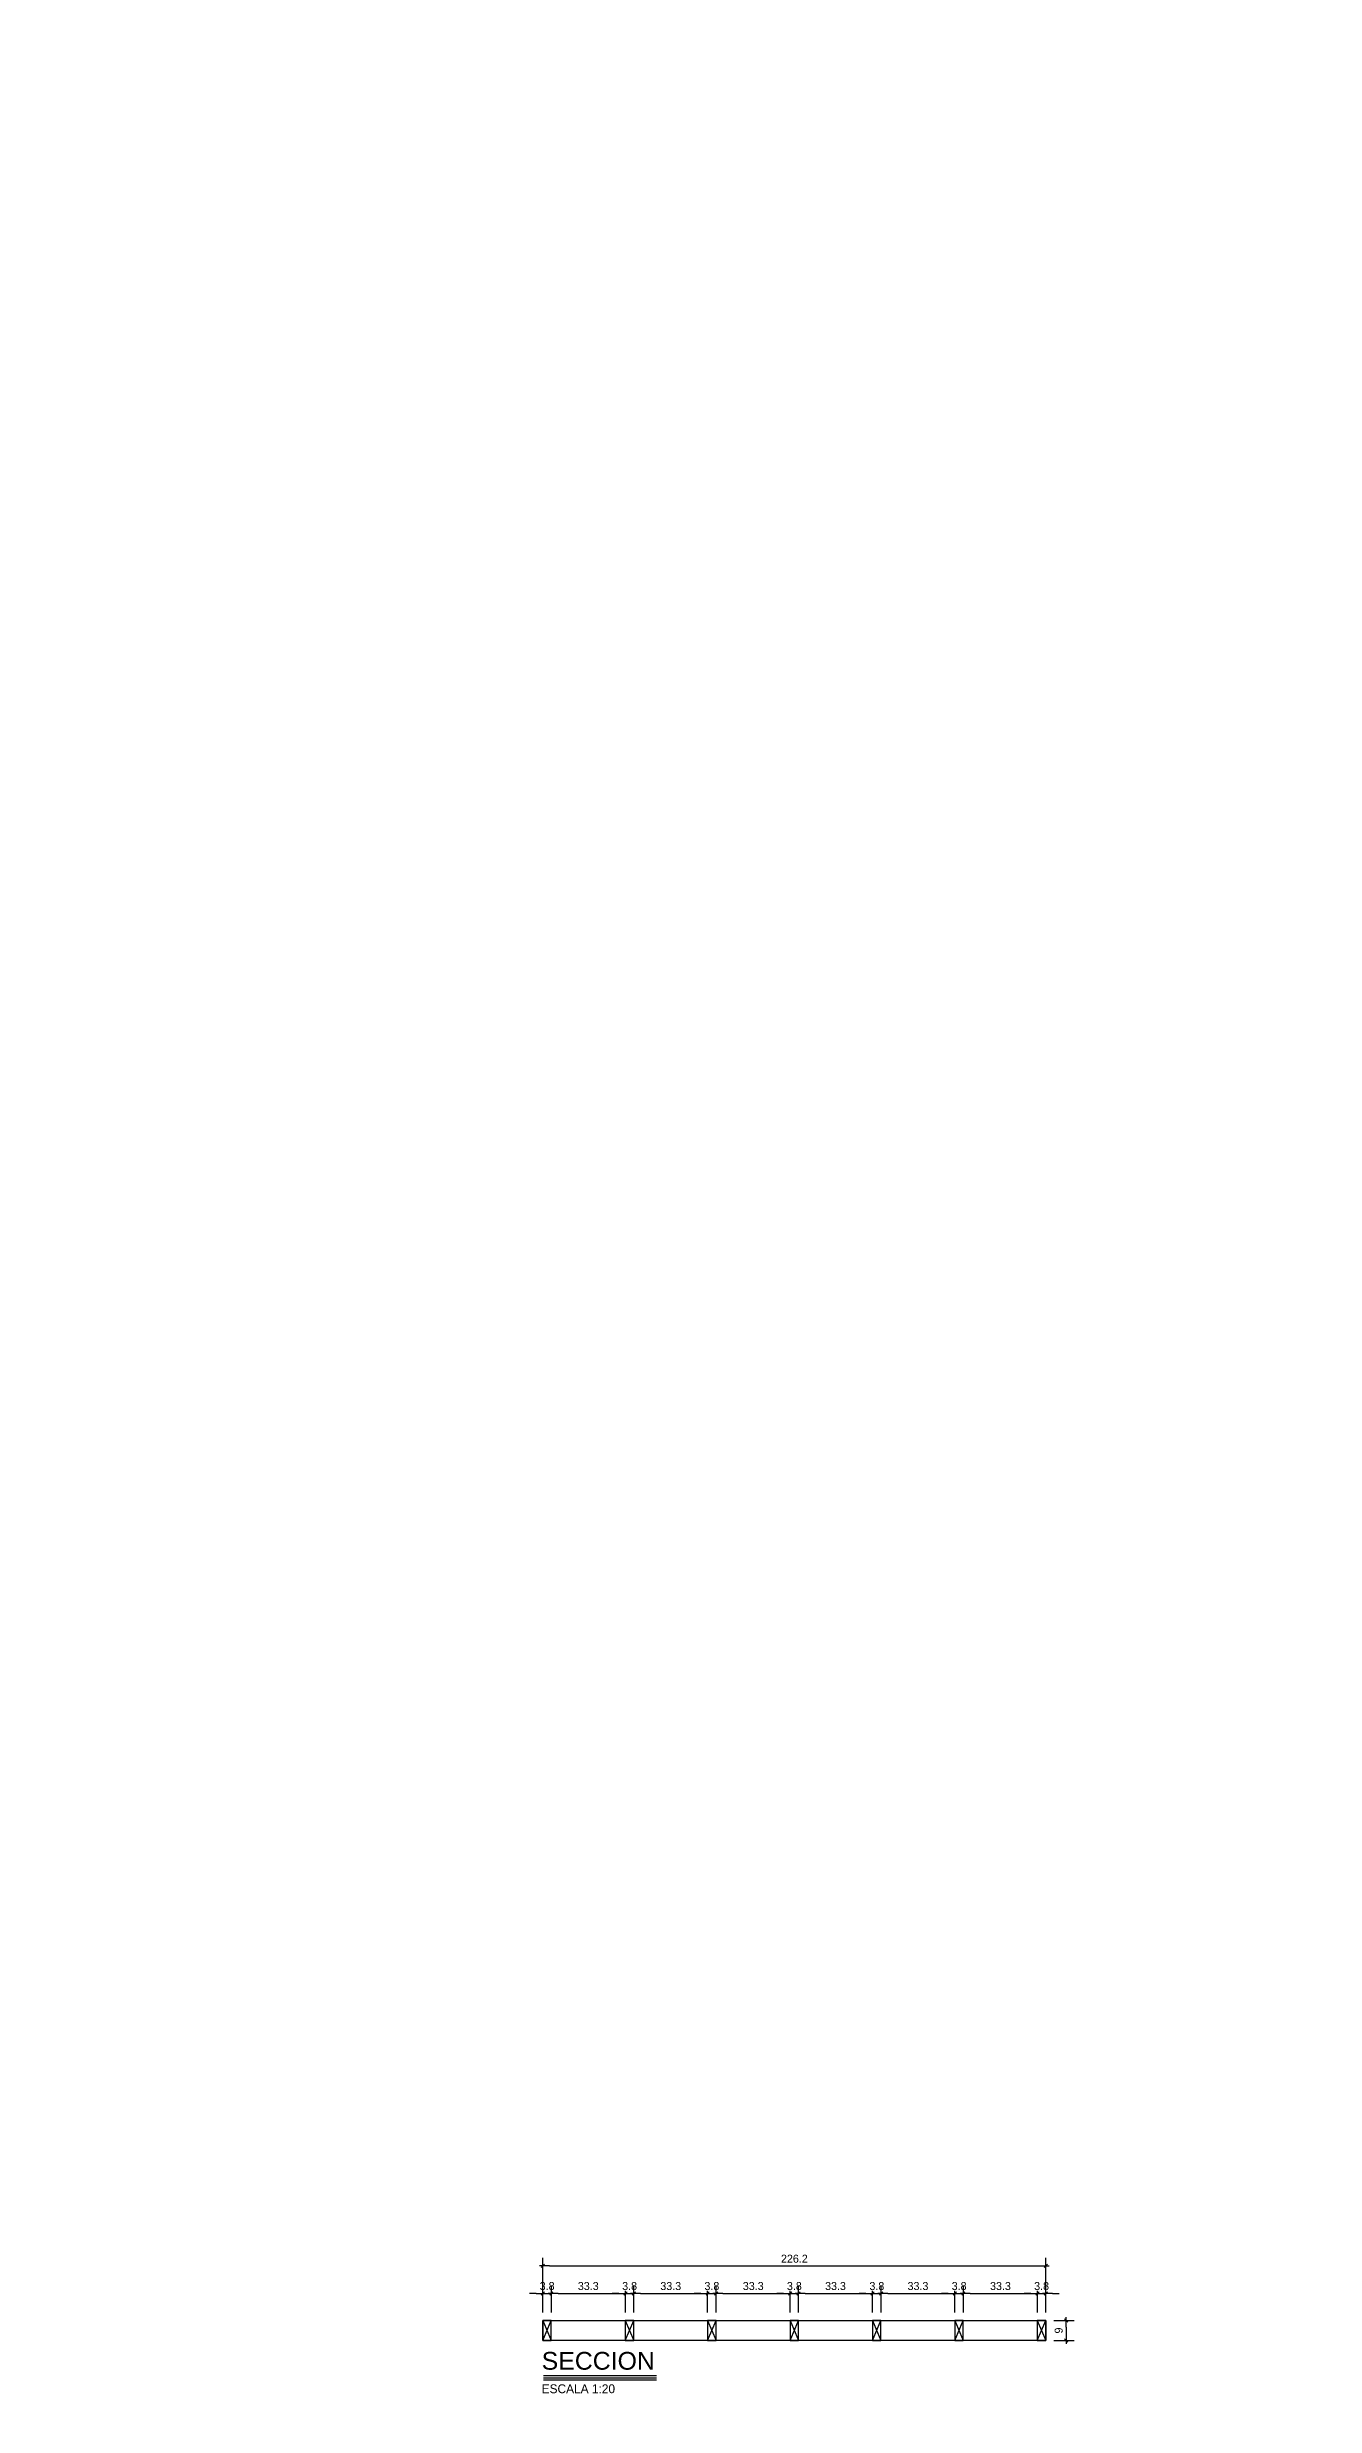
# Model space of a CAD drawing. Header units: millimetres. Extents: x 19458 to 19801, y 4351 to 4752.
# Drawn here: x 19523.55 to 19529.25, y 4507.75 to 4518.36 of the extents above; entities that cross this region are included whole.
import ezdxf
from ezdxf.enums import TextEntityAlignment as Align

# ---------------------------------------------------------------- set-up
doc = ezdxf.new("R2010")
doc.units = ezdxf.units.MM
for name, color, linetype in [('0 @ 0.2', 7, 'Continuous'), ('cotas', 1, 'Continuous'), ('cotas @ 300', 1, 'Continuous'), ('cotas @ 400', 1, 'Continuous'), ('cotas @ 500', 1, 'Continuous'), ('PANELES PARED', 2, 'Continuous'), ('TEXTOS TITULOS @ 0.2', 3, 'Continuous')]:
    doc.layers.add(name, color=color, linetype=linetype)
doc.styles.add('century gothic', font='GOTHIC.TTF')
doc.styles.add('COTAS SMC', font='GOTHIC.TTF')
doc.styles.add('NOTAS', font='GOTHIC.TTF')
doc.styles.add('SMCtitulos', font='sanss___.ttf')
doc.dimstyles.new('ANOTATIVE 100 SMCONSTRUCCIONES', dxfattribs={"dimscale": 0, "dimtxt": 0.18, "dimasz": 0.15, "dimexe": 0.18, "dimexo": 0.09, "dimgap": 0.1, "dimtad": 1, "dimzin": 0, "dimdsep": 46, "dimtxsty": 'century gothic', "dimblk1": 'FLECHA1', "dimblk2": 'FLECHA1', "dimsah": 1, "dimcen": 0.18, "dimdle": 0.075, "dimclrd": 1, "dimclre": 1, "dimclrt": 2, "dimaunit": 1, "dimadec": 0, "dimazin": 0, "dimtfac": 0.75, "dimtix": 1, "dimtmove": 2, "dimatfit": 3, "dimfxl": 0.09, "dimtvp": 1.5, "dimtfill": 1, "dimtolj": 1, "dimtzin": 0, "dimarcsym": 0})
doc.dimstyles.new('ANOTATIVE CM SMCONSTRUCCIONES', dxfattribs={"dimscale": 0, "dimtxt": 0.18, "dimasz": 0.15, "dimexe": 0.18, "dimexo": 0.18, "dimgap": 0.07, "dimtad": 1, "dimdec": 1, "dimlfac": 100, "dimdsep": 46, "dimtxsty": 'century gothic', "dimblk1": 'FLECHA1', "dimblk2": 'FLECHA1', "dimsah": 1, "dimcen": 0.18, "dimdle": 0.075, "dimclrd": 1, "dimclre": 1, "dimclrt": 2, "dimaunit": 1, "dimadec": 0, "dimazin": 2, "dimtfac": 0.75, "dimtdec": 1, "dimtix": 1, "dimtmove": 2, "dimatfit": 3, "dimfxl": 0.09, "dimtvp": 1.5, "dimtfill": 1, "dimtolj": 1, "dimtzin": 0, "dimarcsym": 0})
doc.dimstyles.new('PIES SMCONSTRUCCIONES', dxfattribs={"dimscale": 0, "dimtxt": 0.18, "dimasz": 0.2, "dimexe": 0.18, "dimexo": 0, "dimgap": 0.1, "dimtad": 1, "dimdec": 0, "dimlfac": 39.370079, "dimzin": 0, "dimdsep": 46, "dimlunit": 4, "dimtxsty": 'COTAS SMC', "dimblk1": 'FLECHA1', "dimblk2": 'FLECHA1', "dimsah": 1, "dimcen": 0.2, "dimdle": 0.075, "dimclrd": 1, "dimclre": 1, "dimclrt": 2, "dimaunit": 1, "dimadec": 0, "dimazin": 0, "dimtfac": 0.75, "dimtdec": 0, "dimtix": 1, "dimtmove": 2, "dimatfit": 3, "dimfxl": 0.09, "dimtvp": 1.5, "dimtfill": 1, "dimtolj": 1, "dimtzin": 0, "dimarcsym": 0})

# ---------------------------------------------------------------- blocks, each defined once
blk = doc.blocks.new('FLECHA1')
at = {"color": 4}
blk.add_line((-0.24618, -0.24808), (0.24808, 0.25), dxfattribs=at)
at = {"color": 1}
blk.add_line((-1, 0), (0.49616, 0), dxfattribs=at)
blk = doc.blocks.new('*D1568')
at = {"layer": 'cotas', "color": 1, "lineweight": -2, "transparency": 16777216}
for p, q in [((19614.326, 4625.845), (19614.326, 4700.845)), ((19570.984, 4550.845), (19524.326, 4550.845)), ((19614.326, 4548.43), (19614.326, 4550.845)), ((19570.534, 4548.43), (19524.326, 4548.43)), ((19614.326, 4473.43), (19614.326, 4398.43))]:
    blk.add_line(p, q, dxfattribs=at)
at = {"layer": 'Defpoints', "color": 0, "transparency": 16777216}
for p in [(19614.326, 4550.845), (19615.984, 4550.845), (19615.534, 4548.43)]:
    blk.add_point(p, dxfattribs=at)
at = {"layer": 'cotas', "color": 1, "lineweight": -2, "transparency": 16777216, "xscale": 75, "yscale": 75, "zscale": 75}
for p, rotation in [((19614.326, 4550.845), 270), ((19614.326, 4548.43), 90)]:
    blk.add_blockref('FLECHA1', p, dxfattribs=dict(at, rotation=rotation))
at = {"layer": 'cotas', "color": 2, "transparency": 16777216, "insert": (19517.338, 4549.637), "char_height": 90, "attachment_point": 5, "rotation": 90, "style": 'century gothic', "bg_fill": 3, "box_fill_scale": 1.1, "bg_fill_color": 256, "bg_fill_true_color": 13158600, "bg_fill_transparency": 0}
blk.add_mtext('\\A1;2.42', dxfattribs=at)
blk = doc.blocks.new('*D1614')
at = {"layer": 'cotas', "color": 1, "lineweight": -2, "transparency": 16777216}
for p, q in [((19614.326, 4595.845), (19614.326, 4640.845)), ((19588.984, 4550.845), (19560.326, 4550.845)), ((19614.326, 4548.43), (19614.326, 4550.845)), ((19588.534, 4548.43), (19560.326, 4548.43)), ((19614.326, 4503.43), (19614.326, 4458.43))]:
    blk.add_line(p, q, dxfattribs=at)
at = {"layer": 'Defpoints', "color": 0, "transparency": 16777216}
for p in [(19614.326, 4550.845), (19615.984, 4550.845), (19615.534, 4548.43)]:
    blk.add_point(p, dxfattribs=at)
at = {"layer": 'cotas', "color": 1, "lineweight": -2, "transparency": 16777216, "xscale": 45, "yscale": 45, "zscale": 45}
for p, rotation in [((19614.326, 4550.845), 270), ((19614.326, 4548.43), 90)]:
    blk.add_blockref('FLECHA1', p, dxfattribs=dict(at, rotation=rotation))
at = {"layer": 'cotas', "color": 2, "transparency": 16777216, "insert": (19556.133, 4549.637), "char_height": 54, "attachment_point": 5, "rotation": 90, "style": 'century gothic', "bg_fill": 3, "box_fill_scale": 1.1, "bg_fill_color": 256, "bg_fill_true_color": 13158600, "bg_fill_transparency": 0}
blk.add_mtext('\\A1;2.42', dxfattribs=at)
blk = doc.blocks.new('*D1620')
at = {"layer": 'cotas', "color": 1, "lineweight": -2, "transparency": 16777216}
for p, q in [((19614.326, 4610.845), (19614.326, 4670.845)), ((19579.984, 4550.845), (19542.326, 4550.845)), ((19614.326, 4548.43), (19614.326, 4550.845)), ((19579.534, 4548.43), (19542.326, 4548.43)), ((19614.326, 4488.43), (19614.326, 4428.43))]:
    blk.add_line(p, q, dxfattribs=at)
at = {"layer": 'Defpoints', "color": 0, "transparency": 16777216}
for p in [(19614.326, 4550.845), (19615.984, 4550.845), (19615.534, 4548.43)]:
    blk.add_point(p, dxfattribs=at)
at = {"layer": 'cotas', "color": 1, "lineweight": -2, "transparency": 16777216, "xscale": 60, "yscale": 60, "zscale": 60}
for p, rotation in [((19614.326, 4550.845), 270), ((19614.326, 4548.43), 90)]:
    blk.add_blockref('FLECHA1', p, dxfattribs=dict(at, rotation=rotation))
at = {"layer": 'cotas', "color": 2, "transparency": 16777216, "insert": (19536.735, 4549.637), "char_height": 72, "attachment_point": 5, "rotation": 90, "style": 'century gothic', "bg_fill": 3, "box_fill_scale": 1.1, "bg_fill_color": 256, "bg_fill_true_color": 13158600, "bg_fill_transparency": 0}
blk.add_mtext('\\A1;2.42', dxfattribs=at)
blk = doc.blocks.new('*D1623')
at = {"layer": 'cotas', "color": 1, "lineweight": -2, "transparency": 16777216}
for p, q in [((19620.013, 4651.753), (19620.013, 4751.753)), ((19620.417, 4551.753), (19530.013, 4551.753)), ((19620.013, 4550.533), (19620.013, 4551.753)), ((19620.417, 4550.533), (19530.013, 4550.533)), ((19620.013, 4450.533), (19620.013, 4350.533))]:
    blk.add_line(p, q, dxfattribs=at)
at = {"layer": 'Defpoints', "color": 0, "transparency": 16777216}
for p in [(19620.013, 4551.753), (19620.417, 4551.753), (19620.417, 4550.533)]:
    blk.add_point(p, dxfattribs=at)
at = {"layer": 'cotas', "color": 1, "lineweight": -2, "transparency": 16777216, "xscale": 100, "yscale": 100, "zscale": 100}
for p, rotation in [((19620.013, 4551.753), 270), ((19620.013, 4550.533), 90)]:
    blk.add_blockref('FLECHA1', p, dxfattribs=dict(at, rotation=rotation))
at = {"layer": 'cotas', "color": 2, "transparency": 16777216, "insert": (19523.881, 4551.143), "char_height": 90, "attachment_point": 5, "rotation": 90, "style": 'COTAS SMC', "bg_fill": 3, "box_fill_scale": 1.1, "bg_fill_color": 256, "bg_fill_true_color": 13158600, "bg_fill_transparency": 0}
blk.add_mtext("\\A1;4'", dxfattribs=at)
blk = doc.blocks.new('*D1673')
at = {"layer": 'cotas', "color": 1, "lineweight": -2, "transparency": 16777216}
for p, q in [((19620.013, 4631.753), (19620.013, 4711.753)), ((19620.417, 4551.753), (19548.013, 4551.753)), ((19620.013, 4550.533), (19620.013, 4551.753)), ((19620.417, 4550.533), (19548.013, 4550.533)), ((19620.013, 4470.533), (19620.013, 4390.533))]:
    blk.add_line(p, q, dxfattribs=at)
at = {"layer": 'Defpoints', "color": 0, "transparency": 16777216}
for p in [(19620.013, 4551.753), (19620.417, 4551.753), (19620.417, 4550.533)]:
    blk.add_point(p, dxfattribs=at)
at = {"layer": 'cotas', "color": 1, "lineweight": -2, "transparency": 16777216, "xscale": 80, "yscale": 80, "zscale": 80}
for p, rotation in [((19620.013, 4551.753), 270), ((19620.013, 4550.533), 90)]:
    blk.add_blockref('FLECHA1', p, dxfattribs=dict(at, rotation=rotation))
at = {"layer": 'cotas', "color": 2, "transparency": 16777216, "insert": (19543.107, 4551.143), "char_height": 72, "attachment_point": 5, "rotation": 90, "style": 'COTAS SMC', "bg_fill": 3, "box_fill_scale": 1.1, "bg_fill_color": 256, "bg_fill_true_color": 13158600, "bg_fill_transparency": 0}
blk.add_mtext("\\A1;4'", dxfattribs=at)
blk = doc.blocks.new('PZ1')
at = {"layer": 'PANELES PARED'}
for p, q in [((19503.986, 4507.849), (19504.024, 4507.759)), ((19503.986, 4507.759), (19504.024, 4507.849))]:
    blk.add_line(p, q, dxfattribs=at)
blk.add_lwpolyline([(19503.986, 4507.759), (19504.024, 4507.759), (19504.024, 4507.849), (19503.986, 4507.849)], close=True, dxfattribs=at)
blk = doc.blocks.new('*U14')
at = {"color": 2}
blk.add_line((0, 0.052), (2.541, 0.052), dxfattribs=at)
at = {"color": 250}
blk.add_line((0, 0), (2.541, 0), dxfattribs=at)
at = {"color": 7}
blk.add_line((0, -0.047), (2.541, -0.047), dxfattribs=at)
at = {"color": 0, "linetype": 'ByBlock', "lineweight": -2, "style": 'NOTAS'}
for tag, p in [('1TITLE', (0.027, 1.014)), ('2TITLE', (-0.043, 0.181))]:
    blk.add_attdef(tag, p, '', height=0.3, dxfattribs=at)
blk.add_attdef('SCALE', text='', height=0.18, dxfattribs=at).set_placement((-0.043, -0.148), align=Align.TOP_LEFT)
blk = doc.blocks.new('*D246')
at = {"color": 1, "lineweight": -2, "transparency": 16777216}
for p, q in [((19528.073, 4508.134), (19528.164, 4508.134)), ((19528.073, 4508.044), (19528.164, 4508.044)), ((19528.128, 4508.104), (19528.128, 4508.074))]:
    blk.add_line(p, q, dxfattribs=at)
at = {"color": 1, "lineweight": -2, "transparency": 16777216, "xscale": 0.03, "yscale": 0.03, "zscale": 0.03}
for p, rotation in [((19528.128, 4508.134), 90), ((19528.128, 4508.044), 270)]:
    blk.add_blockref('FLECHA1', p, dxfattribs=dict(at, rotation=rotation))
at = {"color": 2, "transparency": 16777216, "insert": (19528.095, 4508.089), "char_height": 0.036, "attachment_point": 5, "rotation": 90, "style": 'century gothic', "bg_fill": 3, "box_fill_scale": 1.1, "bg_fill_color": 256, "bg_fill_true_color": 13158600, "bg_fill_transparency": 0}
blk.add_mtext('\\A1;9', dxfattribs=at)
at = {"layer": 'Defpoints', "color": 0, "transparency": 16777216}
for p in [(19528.037, 4508.134), (19528.037, 4508.044), (19528.128, 4508.044)]:
    blk.add_point(p, dxfattribs=at)
blk = doc.blocks.new('*D247')
at = {"color": 1, "lineweight": -2, "transparency": 16777216}
for p, q in [((19525.745, 4508.256), (19525.715, 4508.256)), ((19525.775, 4508.17), (19525.775, 4508.292)), ((19525.775, 4508.256), (19525.813, 4508.256)), ((19525.813, 4508.17), (19525.813, 4508.292)), ((19525.843, 4508.256), (19525.873, 4508.256))]:
    blk.add_line(p, q, dxfattribs=at)
at = {"layer": 'Defpoints', "color": 0, "transparency": 16777216}
for p in [(19525.775, 4508.134), (19525.813, 4508.134)]:
    blk.add_point(p, dxfattribs=at)
at = {"color": 1, "lineweight": -2, "transparency": 16777216, "xscale": 0.03, "yscale": 0.03, "zscale": 0.03}
blk.add_blockref('FLECHA1', (19525.775, 4508.256), dxfattribs=at)
at = {"color": 1, "lineweight": -2, "transparency": 16777216, "xscale": 0.03, "yscale": 0.03, "zscale": 0.03, "rotation": 180}
blk.add_blockref('FLECHA1', (19525.813, 4508.256), dxfattribs=at)
at = {"color": 2, "transparency": 16777216, "insert": (19525.794, 4508.289), "char_height": 0.036, "attachment_point": 5, "style": 'century gothic', "bg_fill": 3, "box_fill_scale": 1.1, "bg_fill_color": 256, "bg_fill_true_color": 13158600, "bg_fill_transparency": 0}
blk.add_mtext('\\A1;3.8', dxfattribs=at)
at = {"layer": 'Defpoints', "color": 0, "transparency": 16777216}
blk.add_point((19525.813, 4508.256), dxfattribs=at)
blk = doc.blocks.new('*D248')
at = {"color": 1, "lineweight": -2, "transparency": 16777216}
for p, q in [((19525.813, 4508.17), (19525.813, 4508.292)), ((19525.843, 4508.256), (19526.116, 4508.256)), ((19526.146, 4508.17), (19526.146, 4508.292))]:
    blk.add_line(p, q, dxfattribs=at)
at = {"layer": 'Defpoints', "color": 0, "transparency": 16777216}
for p in [(19526.146, 4508.256), (19525.813, 4508.134), (19526.146, 4508.134)]:
    blk.add_point(p, dxfattribs=at)
at = {"color": 1, "lineweight": -2, "transparency": 16777216, "xscale": 0.03, "yscale": 0.03, "zscale": 0.03, "rotation": 180}
blk.add_blockref('FLECHA1', (19525.813, 4508.256), dxfattribs=at)
at = {"color": 1, "lineweight": -2, "transparency": 16777216, "xscale": 0.03, "yscale": 0.03, "zscale": 0.03}
blk.add_blockref('FLECHA1', (19526.146, 4508.256), dxfattribs=at)
at = {"color": 2, "transparency": 16777216, "insert": (19525.979, 4508.289), "char_height": 0.036, "attachment_point": 5, "style": 'century gothic', "bg_fill": 3, "box_fill_scale": 1.1, "bg_fill_color": 256, "bg_fill_true_color": 13158600, "bg_fill_transparency": 0}
blk.add_mtext('\\A1;33.3', dxfattribs=at)
blk = doc.blocks.new('*D249')
at = {"color": 1, "lineweight": -2, "transparency": 16777216}
for p, q in [((19526.116, 4508.256), (19526.086, 4508.256)), ((19526.146, 4508.17), (19526.146, 4508.292)), ((19526.146, 4508.256), (19526.184, 4508.256)), ((19526.184, 4508.17), (19526.184, 4508.292)), ((19526.214, 4508.256), (19526.244, 4508.256))]:
    blk.add_line(p, q, dxfattribs=at)
at = {"layer": 'Defpoints', "color": 0, "transparency": 16777216}
for p in [(19526.146, 4508.134), (19526.184, 4508.134)]:
    blk.add_point(p, dxfattribs=at)
at = {"color": 1, "lineweight": -2, "transparency": 16777216, "xscale": 0.03, "yscale": 0.03, "zscale": 0.03}
blk.add_blockref('FLECHA1', (19526.146, 4508.256), dxfattribs=at)
at = {"color": 1, "lineweight": -2, "transparency": 16777216, "xscale": 0.03, "yscale": 0.03, "zscale": 0.03, "rotation": 180}
blk.add_blockref('FLECHA1', (19526.184, 4508.256), dxfattribs=at)
at = {"color": 2, "transparency": 16777216, "insert": (19526.165, 4508.289), "char_height": 0.036, "attachment_point": 5, "style": 'century gothic', "bg_fill": 3, "box_fill_scale": 1.1, "bg_fill_color": 256, "bg_fill_true_color": 13158600, "bg_fill_transparency": 0}
blk.add_mtext('\\A1;3.8', dxfattribs=at)
at = {"layer": 'Defpoints', "color": 0, "transparency": 16777216}
blk.add_point((19526.184, 4508.256), dxfattribs=at)
blk = doc.blocks.new('*D250')
at = {"color": 1, "lineweight": -2, "transparency": 16777216}
for p, q in [((19526.184, 4508.17), (19526.184, 4508.292)), ((19526.214, 4508.256), (19526.486, 4508.256)), ((19526.516, 4508.17), (19526.516, 4508.292))]:
    blk.add_line(p, q, dxfattribs=at)
at = {"layer": 'Defpoints', "color": 0, "transparency": 16777216}
for p in [(19526.516, 4508.256), (19526.184, 4508.134), (19526.516, 4508.134)]:
    blk.add_point(p, dxfattribs=at)
at = {"color": 1, "lineweight": -2, "transparency": 16777216, "xscale": 0.03, "yscale": 0.03, "zscale": 0.03, "rotation": 180}
blk.add_blockref('FLECHA1', (19526.184, 4508.256), dxfattribs=at)
at = {"color": 1, "lineweight": -2, "transparency": 16777216, "xscale": 0.03, "yscale": 0.03, "zscale": 0.03}
blk.add_blockref('FLECHA1', (19526.516, 4508.256), dxfattribs=at)
at = {"color": 2, "transparency": 16777216, "insert": (19526.35, 4508.289), "char_height": 0.036, "attachment_point": 5, "style": 'century gothic', "bg_fill": 3, "box_fill_scale": 1.1, "bg_fill_color": 256, "bg_fill_true_color": 13158600, "bg_fill_transparency": 0}
blk.add_mtext('\\A1;33.3', dxfattribs=at)
blk = doc.blocks.new('*D251')
at = {"color": 1, "lineweight": -2, "transparency": 16777216}
for p, q in [((19526.486, 4508.256), (19526.456, 4508.256)), ((19526.516, 4508.17), (19526.516, 4508.292)), ((19526.516, 4508.256), (19526.554, 4508.256)), ((19526.554, 4508.17), (19526.554, 4508.292)), ((19526.584, 4508.256), (19526.614, 4508.256))]:
    blk.add_line(p, q, dxfattribs=at)
at = {"layer": 'Defpoints', "color": 0, "transparency": 16777216}
for p in [(19526.516, 4508.134), (19526.554, 4508.134)]:
    blk.add_point(p, dxfattribs=at)
at = {"color": 1, "lineweight": -2, "transparency": 16777216, "xscale": 0.03, "yscale": 0.03, "zscale": 0.03}
blk.add_blockref('FLECHA1', (19526.516, 4508.256), dxfattribs=at)
at = {"color": 1, "lineweight": -2, "transparency": 16777216, "xscale": 0.03, "yscale": 0.03, "zscale": 0.03, "rotation": 180}
blk.add_blockref('FLECHA1', (19526.554, 4508.256), dxfattribs=at)
at = {"color": 2, "transparency": 16777216, "insert": (19526.535, 4508.289), "char_height": 0.036, "attachment_point": 5, "style": 'century gothic', "bg_fill": 3, "box_fill_scale": 1.1, "bg_fill_color": 256, "bg_fill_true_color": 13158600, "bg_fill_transparency": 0}
blk.add_mtext('\\A1;3.8', dxfattribs=at)
at = {"layer": 'Defpoints', "color": 0, "transparency": 16777216}
blk.add_point((19526.554, 4508.256), dxfattribs=at)
blk = doc.blocks.new('*D252')
at = {"color": 1, "lineweight": -2, "transparency": 16777216}
for p, q in [((19526.554, 4508.17), (19526.554, 4508.292)), ((19526.584, 4508.256), (19526.857, 4508.256)), ((19526.887, 4508.17), (19526.887, 4508.292))]:
    blk.add_line(p, q, dxfattribs=at)
at = {"layer": 'Defpoints', "color": 0, "transparency": 16777216}
for p in [(19526.887, 4508.256), (19526.554, 4508.134), (19526.887, 4508.134)]:
    blk.add_point(p, dxfattribs=at)
at = {"color": 1, "lineweight": -2, "transparency": 16777216, "xscale": 0.03, "yscale": 0.03, "zscale": 0.03, "rotation": 180}
blk.add_blockref('FLECHA1', (19526.554, 4508.256), dxfattribs=at)
at = {"color": 1, "lineweight": -2, "transparency": 16777216, "xscale": 0.03, "yscale": 0.03, "zscale": 0.03}
blk.add_blockref('FLECHA1', (19526.887, 4508.256), dxfattribs=at)
at = {"color": 2, "transparency": 16777216, "insert": (19526.721, 4508.289), "char_height": 0.036, "attachment_point": 5, "style": 'century gothic', "bg_fill": 3, "box_fill_scale": 1.1, "bg_fill_color": 256, "bg_fill_true_color": 13158600, "bg_fill_transparency": 0}
blk.add_mtext('\\A1;33.3', dxfattribs=at)
blk = doc.blocks.new('*D253')
at = {"color": 1, "lineweight": -2, "transparency": 16777216}
for p, q in [((19526.857, 4508.256), (19526.827, 4508.256)), ((19526.887, 4508.17), (19526.887, 4508.292)), ((19526.887, 4508.256), (19526.925, 4508.256)), ((19526.925, 4508.17), (19526.925, 4508.292)), ((19526.955, 4508.256), (19526.985, 4508.256))]:
    blk.add_line(p, q, dxfattribs=at)
at = {"layer": 'Defpoints', "color": 0, "transparency": 16777216}
for p in [(19526.887, 4508.134), (19526.925, 4508.134)]:
    blk.add_point(p, dxfattribs=at)
at = {"color": 1, "lineweight": -2, "transparency": 16777216, "xscale": 0.03, "yscale": 0.03, "zscale": 0.03}
blk.add_blockref('FLECHA1', (19526.887, 4508.256), dxfattribs=at)
at = {"color": 1, "lineweight": -2, "transparency": 16777216, "xscale": 0.03, "yscale": 0.03, "zscale": 0.03, "rotation": 180}
blk.add_blockref('FLECHA1', (19526.925, 4508.256), dxfattribs=at)
at = {"color": 2, "transparency": 16777216, "insert": (19526.906, 4508.289), "char_height": 0.036, "attachment_point": 5, "style": 'century gothic', "bg_fill": 3, "box_fill_scale": 1.1, "bg_fill_color": 256, "bg_fill_true_color": 13158600, "bg_fill_transparency": 0}
blk.add_mtext('\\A1;3.8', dxfattribs=at)
at = {"layer": 'Defpoints', "color": 0, "transparency": 16777216}
blk.add_point((19526.925, 4508.256), dxfattribs=at)
blk = doc.blocks.new('*D254')
at = {"color": 1, "lineweight": -2, "transparency": 16777216}
for p, q in [((19526.925, 4508.17), (19526.925, 4508.292)), ((19526.955, 4508.256), (19527.228, 4508.256)), ((19527.258, 4508.17), (19527.258, 4508.292))]:
    blk.add_line(p, q, dxfattribs=at)
at = {"layer": 'Defpoints', "color": 0, "transparency": 16777216}
for p in [(19527.258, 4508.256), (19526.925, 4508.134), (19527.258, 4508.134)]:
    blk.add_point(p, dxfattribs=at)
at = {"color": 1, "lineweight": -2, "transparency": 16777216, "xscale": 0.03, "yscale": 0.03, "zscale": 0.03, "rotation": 180}
blk.add_blockref('FLECHA1', (19526.925, 4508.256), dxfattribs=at)
at = {"color": 1, "lineweight": -2, "transparency": 16777216, "xscale": 0.03, "yscale": 0.03, "zscale": 0.03}
blk.add_blockref('FLECHA1', (19527.258, 4508.256), dxfattribs=at)
at = {"color": 2, "transparency": 16777216, "insert": (19527.091, 4508.289), "char_height": 0.036, "attachment_point": 5, "style": 'century gothic', "bg_fill": 3, "box_fill_scale": 1.1, "bg_fill_color": 256, "bg_fill_true_color": 13158600, "bg_fill_transparency": 0}
blk.add_mtext('\\A1;33.3', dxfattribs=at)
blk = doc.blocks.new('*D255')
at = {"color": 1, "lineweight": -2, "transparency": 16777216}
for p, q in [((19527.228, 4508.256), (19527.198, 4508.256)), ((19527.258, 4508.17), (19527.258, 4508.292)), ((19527.258, 4508.256), (19527.296, 4508.256)), ((19527.296, 4508.17), (19527.296, 4508.292)), ((19527.326, 4508.256), (19527.356, 4508.256))]:
    blk.add_line(p, q, dxfattribs=at)
at = {"layer": 'Defpoints', "color": 0, "transparency": 16777216}
for p in [(19527.258, 4508.134), (19527.296, 4508.134)]:
    blk.add_point(p, dxfattribs=at)
at = {"color": 1, "lineweight": -2, "transparency": 16777216, "xscale": 0.03, "yscale": 0.03, "zscale": 0.03}
blk.add_blockref('FLECHA1', (19527.258, 4508.256), dxfattribs=at)
at = {"color": 1, "lineweight": -2, "transparency": 16777216, "xscale": 0.03, "yscale": 0.03, "zscale": 0.03, "rotation": 180}
blk.add_blockref('FLECHA1', (19527.296, 4508.256), dxfattribs=at)
at = {"color": 2, "transparency": 16777216, "insert": (19527.277, 4508.289), "char_height": 0.036, "attachment_point": 5, "style": 'century gothic', "bg_fill": 3, "box_fill_scale": 1.1, "bg_fill_color": 256, "bg_fill_true_color": 13158600, "bg_fill_transparency": 0}
blk.add_mtext('\\A1;3.8', dxfattribs=at)
at = {"layer": 'Defpoints', "color": 0, "transparency": 16777216}
blk.add_point((19527.296, 4508.256), dxfattribs=at)
blk = doc.blocks.new('*D256')
at = {"color": 1, "lineweight": -2, "transparency": 16777216}
for p, q in [((19527.296, 4508.17), (19527.296, 4508.292)), ((19527.326, 4508.256), (19527.598, 4508.256)), ((19527.628, 4508.17), (19527.628, 4508.292))]:
    blk.add_line(p, q, dxfattribs=at)
at = {"layer": 'Defpoints', "color": 0, "transparency": 16777216}
for p in [(19527.628, 4508.256), (19527.296, 4508.134), (19527.628, 4508.134)]:
    blk.add_point(p, dxfattribs=at)
at = {"color": 1, "lineweight": -2, "transparency": 16777216, "xscale": 0.03, "yscale": 0.03, "zscale": 0.03, "rotation": 180}
blk.add_blockref('FLECHA1', (19527.296, 4508.256), dxfattribs=at)
at = {"color": 1, "lineweight": -2, "transparency": 16777216, "xscale": 0.03, "yscale": 0.03, "zscale": 0.03}
blk.add_blockref('FLECHA1', (19527.628, 4508.256), dxfattribs=at)
at = {"color": 2, "transparency": 16777216, "insert": (19527.462, 4508.289), "char_height": 0.036, "attachment_point": 5, "style": 'century gothic', "bg_fill": 3, "box_fill_scale": 1.1, "bg_fill_color": 256, "bg_fill_true_color": 13158600, "bg_fill_transparency": 0}
blk.add_mtext('\\A1;33.3', dxfattribs=at)
blk = doc.blocks.new('*D257')
at = {"color": 1, "lineweight": -2, "transparency": 16777216}
for p, q in [((19527.598, 4508.256), (19527.568, 4508.256)), ((19527.628, 4508.17), (19527.628, 4508.292)), ((19527.628, 4508.256), (19527.666, 4508.256)), ((19527.666, 4508.17), (19527.666, 4508.292)), ((19527.696, 4508.256), (19527.726, 4508.256))]:
    blk.add_line(p, q, dxfattribs=at)
at = {"layer": 'Defpoints', "color": 0, "transparency": 16777216}
for p in [(19527.628, 4508.134), (19527.666, 4508.134)]:
    blk.add_point(p, dxfattribs=at)
at = {"color": 1, "lineweight": -2, "transparency": 16777216, "xscale": 0.03, "yscale": 0.03, "zscale": 0.03}
blk.add_blockref('FLECHA1', (19527.628, 4508.256), dxfattribs=at)
at = {"color": 1, "lineweight": -2, "transparency": 16777216, "xscale": 0.03, "yscale": 0.03, "zscale": 0.03, "rotation": 180}
blk.add_blockref('FLECHA1', (19527.666, 4508.256), dxfattribs=at)
at = {"color": 2, "transparency": 16777216, "insert": (19527.647, 4508.289), "char_height": 0.036, "attachment_point": 5, "style": 'century gothic', "bg_fill": 3, "box_fill_scale": 1.1, "bg_fill_color": 256, "bg_fill_true_color": 13158600, "bg_fill_transparency": 0}
blk.add_mtext('\\A1;3.8', dxfattribs=at)
at = {"layer": 'Defpoints', "color": 0, "transparency": 16777216}
blk.add_point((19527.666, 4508.256), dxfattribs=at)
blk = doc.blocks.new('*D258')
at = {"color": 1, "lineweight": -2, "transparency": 16777216}
for p, q in [((19527.666, 4508.17), (19527.666, 4508.292)), ((19527.696, 4508.256), (19527.969, 4508.256)), ((19527.999, 4508.17), (19527.999, 4508.292))]:
    blk.add_line(p, q, dxfattribs=at)
at = {"layer": 'Defpoints', "color": 0, "transparency": 16777216}
for p in [(19527.999, 4508.256), (19527.666, 4508.134), (19527.999, 4508.134)]:
    blk.add_point(p, dxfattribs=at)
at = {"color": 1, "lineweight": -2, "transparency": 16777216, "xscale": 0.03, "yscale": 0.03, "zscale": 0.03, "rotation": 180}
blk.add_blockref('FLECHA1', (19527.666, 4508.256), dxfattribs=at)
at = {"color": 1, "lineweight": -2, "transparency": 16777216, "xscale": 0.03, "yscale": 0.03, "zscale": 0.03}
blk.add_blockref('FLECHA1', (19527.999, 4508.256), dxfattribs=at)
at = {"color": 2, "transparency": 16777216, "insert": (19527.833, 4508.289), "char_height": 0.036, "attachment_point": 5, "style": 'century gothic', "bg_fill": 3, "box_fill_scale": 1.1, "bg_fill_color": 256, "bg_fill_true_color": 13158600, "bg_fill_transparency": 0}
blk.add_mtext('\\A1;33.3', dxfattribs=at)
blk = doc.blocks.new('*D259')
at = {"color": 1, "lineweight": -2, "transparency": 16777216}
for p, q in [((19527.969, 4508.256), (19527.939, 4508.256)), ((19527.999, 4508.17), (19527.999, 4508.292)), ((19527.999, 4508.256), (19528.037, 4508.256)), ((19528.037, 4508.17), (19528.037, 4508.292)), ((19528.067, 4508.256), (19528.097, 4508.256))]:
    blk.add_line(p, q, dxfattribs=at)
at = {"layer": 'Defpoints', "color": 0, "transparency": 16777216}
for p in [(19527.999, 4508.134), (19528.037, 4508.134)]:
    blk.add_point(p, dxfattribs=at)
at = {"color": 1, "lineweight": -2, "transparency": 16777216, "xscale": 0.03, "yscale": 0.03, "zscale": 0.03}
blk.add_blockref('FLECHA1', (19527.999, 4508.256), dxfattribs=at)
at = {"color": 1, "lineweight": -2, "transparency": 16777216, "xscale": 0.03, "yscale": 0.03, "zscale": 0.03, "rotation": 180}
blk.add_blockref('FLECHA1', (19528.037, 4508.256), dxfattribs=at)
at = {"color": 2, "transparency": 16777216, "insert": (19528.018, 4508.289), "char_height": 0.036, "attachment_point": 5, "style": 'century gothic', "bg_fill": 3, "box_fill_scale": 1.1, "bg_fill_color": 256, "bg_fill_true_color": 13158600, "bg_fill_transparency": 0}
blk.add_mtext('\\A1;3.8', dxfattribs=at)
at = {"layer": 'Defpoints', "color": 0, "transparency": 16777216}
blk.add_point((19528.037, 4508.256), dxfattribs=at)
blk = doc.blocks.new('*D260')
at = {"color": 1, "lineweight": -2, "transparency": 16777216}
for p, q in [((19525.775, 4508.17), (19525.775, 4508.416)), ((19525.805, 4508.38), (19528.007, 4508.38)), ((19528.037, 4508.17), (19528.037, 4508.416))]:
    blk.add_line(p, q, dxfattribs=at)
at = {"layer": 'Defpoints', "color": 0, "transparency": 16777216}
for p in [(19528.037, 4508.38), (19525.775, 4508.134), (19528.037, 4508.134)]:
    blk.add_point(p, dxfattribs=at)
at = {"color": 1, "lineweight": -2, "transparency": 16777216, "xscale": 0.03, "yscale": 0.03, "zscale": 0.03, "rotation": 180}
blk.add_blockref('FLECHA1', (19525.775, 4508.38), dxfattribs=at)
at = {"color": 1, "lineweight": -2, "transparency": 16777216, "xscale": 0.03, "yscale": 0.03, "zscale": 0.03}
blk.add_blockref('FLECHA1', (19528.037, 4508.38), dxfattribs=at)
at = {"color": 2, "transparency": 16777216, "insert": (19526.906, 4508.412), "char_height": 0.036, "attachment_point": 5, "style": 'century gothic', "bg_fill": 3, "box_fill_scale": 1.1, "bg_fill_color": 256, "bg_fill_true_color": 13158600, "bg_fill_transparency": 0}
blk.add_mtext('\\A1;226.2', dxfattribs=at)
blk = doc.blocks.new('*U1729')
at = {"layer": 'cotas @ 500'}
dim = blk.add_linear_dim(base=(19614.326038274, 4550.84482378), p1=(19615.533859709, 4548.42982378), p2=(19615.98360808, 4550.84482378), angle=90, dimstyle='ANOTATIVE 100 SMCONSTRUCCIONES', override={"dimscale": 500, "dimtix": 1, "dimtofl": 1, "dimtmove": 1, "dimatfit": 1}, dxfattribs=at)
dim.commit()
dim.dimension.update_dxf_attribs({"geometry": '*D1568', "text_midpoint": (19517.337595038, 4549.63732378)})
at = {"layer": 'cotas @ 300'}
dim = blk.add_linear_dim(base=(19614.326038274, 4550.84482378), p1=(19615.533859709, 4548.42982378), p2=(19615.98360808, 4550.84482378), angle=90, dimstyle='ANOTATIVE 100 SMCONSTRUCCIONES', override={"dimscale": 300, "dimtix": 1, "dimtofl": 1, "dimtmove": 1, "dimatfit": 1}, dxfattribs=at)
dim.commit()
dim.dimension.update_dxf_attribs({"geometry": '*D1614', "text_midpoint": (19556.132972332, 4549.63732378)})
at = {"layer": 'cotas @ 400'}
dim = blk.add_linear_dim(base=(19614.326038274, 4550.84482378), p1=(19615.533859709, 4548.42982378), p2=(19615.98360808, 4550.84482378), angle=90, dimstyle='ANOTATIVE 100 SMCONSTRUCCIONES', override={"dimscale": 400, "dimtix": 1, "dimtofl": 1, "dimtmove": 1, "dimatfit": 1}, dxfattribs=at)
dim.commit()
dim.dimension.update_dxf_attribs({"geometry": '*D1620', "text_midpoint": (19536.735283685, 4549.63732378)})
blk = doc.blocks.new('*U1731')
at = {"layer": 'cotas @ 500'}
dim = blk.add_linear_dim(base=(19620.013, 4551.753), p1=(19620.417, 4550.533), p2=(19620.417, 4551.753), angle=90, dimstyle='PIES SMCONSTRUCCIONES', override={"dimscale": 500, "dimtix": 1, "dimtofl": 1, "dimtmove": 2, "dimatfit": 3}, dxfattribs=at)
dim.commit()
dim.dimension.update_dxf_attribs({"geometry": '*D1623', "text_midpoint": (19523.881, 4551.143)})
at = {"layer": 'cotas @ 400'}
dim = blk.add_linear_dim(base=(19620.013, 4551.753), p1=(19620.417, 4550.533), p2=(19620.417, 4551.753), angle=90, dimstyle='PIES SMCONSTRUCCIONES', override={"dimscale": 400, "dimtix": 1, "dimtofl": 1, "dimtmove": 2, "dimatfit": 3}, dxfattribs=at)
dim.commit()
dim.dimension.update_dxf_attribs({"geometry": '*D1673', "text_midpoint": (19543.107, 4551.143)})

msp = doc.modelspace()

# ---------------------------------------------------------------- block references
at = {"layer": 'cotas'}
msp.add_blockref('*U1729', (0, 0), dxfattribs=at)

# ---------------------------------------------------------------- next in the draw order: block references
msp.add_blockref('*U1731', (0, 0), dxfattribs=at)

# ---------------------------------------------------------------- next in the draw order: linework, layer by layer
at = {"layer": 'PANELES PARED'}
msp.add_lwpolyline([(19525.7749, 4508.1344), (19528.0369, 4508.1344), (19528.0369, 4508.0444), (19525.7749, 4508.0444)], close=True, dxfattribs=at)

# ---------------------------------------------------------------- next in the draw order: block references
for p in [(21.7886, 0.2849), (22.1593, 0.2849), (22.5299, 0.2849), (22.9006, 0.2849), (23.2713, 0.2849), (23.6419, 0.2849)]:
    msp.add_blockref('PZ1', p)
at = {"layer": 'TEXTOS TITULOS @ 0.2'}
ref = msp.add_blockref('*U14', (19525.778, 4507.8764), dxfattribs=dict(at, xscale=0.2, yscale=0.2, zscale=0.2))
ref.add_attrib('2TITLE', 'SECCION', (19525.7694, 4507.9127), dxfattribs={"layer": '0', "color": 0, "linetype": 'ByBlock', "lineweight": -2, "height": 0.08, "style": 'SMCtitulos'})
ref.add_attrib('SCALE', 'ESCALA 1:20', dxfattribs={"layer": '0', "color": 0, "linetype": 'ByBlock', "lineweight": -2, "height": 0.04, "style": 'NOTAS'}).set_placement((19525.7694, 4507.8469), align=Align.TOP_LEFT)

# ---------------------------------------------------------------- next in the draw order: dimensions: what is measured, and where the dimension line sits
at = {"layer": '0 @ 0.2'}
dim = msp.add_linear_dim(base=(19525.8129, 4508.2561), p1=(19525.7749, 4508.1344), p2=(19525.8129, 4508.1344), dimstyle='ANOTATIVE CM SMCONSTRUCCIONES', override={"dimscale": 0.2, "dimtix": 1, "dimtofl": 1, "dimtmove": 2, "dimatfit": 3}, dxfattribs=at)
dim.commit()
dim.dimension.update_dxf_attribs({"geometry": '*D247', "text_midpoint": (19525.7939, 4508.289)})
dim = msp.add_linear_dim(base=(19528.1281, 4508.0444), p1=(19528.0369, 4508.1344), p2=(19528.0369, 4508.0444), angle=90, dimstyle='ANOTATIVE CM SMCONSTRUCCIONES', override={"dimscale": 0.2, "dimtix": 1, "dimtofl": 1, "dimtmove": 2, "dimatfit": 3}, dxfattribs=at)
dim.commit()
dim.dimension.update_dxf_attribs({"geometry": '*D246', "text_midpoint": (19528.0952, 4508.0894)})

# ---------------------------------------------------------------- next in the draw order: block references
msp.add_blockref('PZ1', (24.0126, 0.2849))

# ---------------------------------------------------------------- next in the draw order: dimensions: what is measured, and where the dimension line sits
dim = msp.add_linear_dim(base=(19526.1456, 4508.2561), p1=(19525.8129, 4508.1344), p2=(19526.1456, 4508.1344), dimstyle='ANOTATIVE CM SMCONSTRUCCIONES', override={"dimscale": 0.2, "dimtix": 1, "dimtofl": 1, "dimtmove": 2, "dimatfit": 3}, dxfattribs=at)
dim.commit()
dim.dimension.update_dxf_attribs({"geometry": '*D248', "text_midpoint": (19525.9792, 4508.289)})

# ---------------------------------------------------------------- next in the draw order: dimensions: what is measured, and where the dimension line sits
dim = msp.add_linear_dim(base=(19526.1836, 4508.2561), p1=(19526.1456, 4508.1344), p2=(19526.1836, 4508.1344), dimstyle='ANOTATIVE CM SMCONSTRUCCIONES', override={"dimscale": 0.2, "dimtix": 1, "dimtofl": 1, "dimtmove": 2, "dimatfit": 3}, dxfattribs=at)
dim.commit()
dim.dimension.update_dxf_attribs({"geometry": '*D249', "text_midpoint": (19526.1646, 4508.289)})

# ---------------------------------------------------------------- next in the draw order: dimensions: what is measured, and where the dimension line sits
dim = msp.add_linear_dim(base=(19526.5162, 4508.2561), p1=(19526.1836, 4508.1344), p2=(19526.5162, 4508.1344), dimstyle='ANOTATIVE CM SMCONSTRUCCIONES', override={"dimscale": 0.2, "dimtix": 1, "dimtofl": 1, "dimtmove": 2, "dimatfit": 3}, dxfattribs=at)
dim.commit()
dim.dimension.update_dxf_attribs({"geometry": '*D250', "text_midpoint": (19526.3499, 4508.289)})

# ---------------------------------------------------------------- next in the draw order: dimensions: what is measured, and where the dimension line sits
dim = msp.add_linear_dim(base=(19526.5542, 4508.2561), p1=(19526.5162, 4508.1344), p2=(19526.5542, 4508.1344), dimstyle='ANOTATIVE CM SMCONSTRUCCIONES', override={"dimscale": 0.2, "dimtix": 1, "dimtofl": 1, "dimtmove": 2, "dimatfit": 3}, dxfattribs=at)
dim.commit()
dim.dimension.update_dxf_attribs({"geometry": '*D251', "text_midpoint": (19526.5352, 4508.289)})

# ---------------------------------------------------------------- next in the draw order: dimensions: what is measured, and where the dimension line sits
dim = msp.add_linear_dim(base=(19526.8869, 4508.2561), p1=(19526.5542, 4508.1344), p2=(19526.8869, 4508.1344), dimstyle='ANOTATIVE CM SMCONSTRUCCIONES', override={"dimscale": 0.2, "dimtix": 1, "dimtofl": 1, "dimtmove": 2, "dimatfit": 3}, dxfattribs=at)
dim.commit()
dim.dimension.update_dxf_attribs({"geometry": '*D252', "text_midpoint": (19526.7206, 4508.289)})

# ---------------------------------------------------------------- next in the draw order: dimensions: what is measured, and where the dimension line sits
dim = msp.add_linear_dim(base=(19526.9249, 4508.2561), p1=(19526.8869, 4508.1344), p2=(19526.9249, 4508.1344), dimstyle='ANOTATIVE CM SMCONSTRUCCIONES', override={"dimscale": 0.2, "dimtix": 1, "dimtofl": 1, "dimtmove": 2, "dimatfit": 3}, dxfattribs=at)
dim.commit()
dim.dimension.update_dxf_attribs({"geometry": '*D253', "text_midpoint": (19526.9059, 4508.289)})

# ---------------------------------------------------------------- next in the draw order: dimensions: what is measured, and where the dimension line sits
dim = msp.add_linear_dim(base=(19527.2576, 4508.2561), p1=(19526.9249, 4508.1344), p2=(19527.2576, 4508.1344), dimstyle='ANOTATIVE CM SMCONSTRUCCIONES', override={"dimscale": 0.2, "dimtix": 1, "dimtofl": 1, "dimtmove": 2, "dimatfit": 3}, dxfattribs=at)
dim.commit()
dim.dimension.update_dxf_attribs({"geometry": '*D254', "text_midpoint": (19527.0912, 4508.289)})

# ---------------------------------------------------------------- next in the draw order: dimensions: what is measured, and where the dimension line sits
dim = msp.add_linear_dim(base=(19527.2956, 4508.2561), p1=(19527.2576, 4508.1344), p2=(19527.2956, 4508.1344), dimstyle='ANOTATIVE CM SMCONSTRUCCIONES', override={"dimscale": 0.2, "dimtix": 1, "dimtofl": 1, "dimtmove": 2, "dimatfit": 3}, dxfattribs=at)
dim.commit()
dim.dimension.update_dxf_attribs({"geometry": '*D255', "text_midpoint": (19527.2766, 4508.289)})

# ---------------------------------------------------------------- next in the draw order: dimensions: what is measured, and where the dimension line sits
dim = msp.add_linear_dim(base=(19527.6282, 4508.2561), p1=(19527.2956, 4508.1344), p2=(19527.6282, 4508.1344), dimstyle='ANOTATIVE CM SMCONSTRUCCIONES', override={"dimscale": 0.2, "dimtix": 1, "dimtofl": 1, "dimtmove": 2, "dimatfit": 3}, dxfattribs=at)
dim.commit()
dim.dimension.update_dxf_attribs({"geometry": '*D256', "text_midpoint": (19527.4619, 4508.289)})

# ---------------------------------------------------------------- next in the draw order: dimensions: what is measured, and where the dimension line sits
dim = msp.add_linear_dim(base=(19527.6662, 4508.2561), p1=(19527.6282, 4508.1344), p2=(19527.6662, 4508.1344), dimstyle='ANOTATIVE CM SMCONSTRUCCIONES', override={"dimscale": 0.2, "dimtix": 1, "dimtofl": 1, "dimtmove": 2, "dimatfit": 3}, dxfattribs=at)
dim.commit()
dim.dimension.update_dxf_attribs({"geometry": '*D257', "text_midpoint": (19527.6472, 4508.289)})

# ---------------------------------------------------------------- next in the draw order: dimensions: what is measured, and where the dimension line sits
dim = msp.add_linear_dim(base=(19527.9989, 4508.2561), p1=(19527.6662, 4508.1344), p2=(19527.9989, 4508.1344), dimstyle='ANOTATIVE CM SMCONSTRUCCIONES', override={"dimscale": 0.2, "dimtix": 1, "dimtofl": 1, "dimtmove": 2, "dimatfit": 3}, dxfattribs=at)
dim.commit()
dim.dimension.update_dxf_attribs({"geometry": '*D258', "text_midpoint": (19527.8326, 4508.289)})

# ---------------------------------------------------------------- next in the draw order: dimensions: what is measured, and where the dimension line sits
dim = msp.add_linear_dim(base=(19528.0369, 4508.2561), p1=(19527.9989, 4508.1344), p2=(19528.0369, 4508.1344), dimstyle='ANOTATIVE CM SMCONSTRUCCIONES', override={"dimscale": 0.2, "dimtix": 1, "dimtofl": 1, "dimtmove": 2, "dimatfit": 3}, dxfattribs=at)
dim.commit()
dim.dimension.update_dxf_attribs({"geometry": '*D259', "text_midpoint": (19528.0179, 4508.289)})

# ---------------------------------------------------------------- next in the draw order: dimensions: what is measured, and where the dimension line sits
dim = msp.add_linear_dim(base=(19528.0369, 4508.3796), p1=(19525.7749, 4508.1344), p2=(19528.0369, 4508.1344), dimstyle='ANOTATIVE CM SMCONSTRUCCIONES', override={"dimscale": 0.2, "dimtix": 1, "dimtofl": 1, "dimtmove": 2, "dimatfit": 3}, dxfattribs=at)
dim.commit()
dim.dimension.update_dxf_attribs({"geometry": '*D260', "text_midpoint": (19526.9059, 4508.4125)})

doc.saveas('drawing.dxf')
